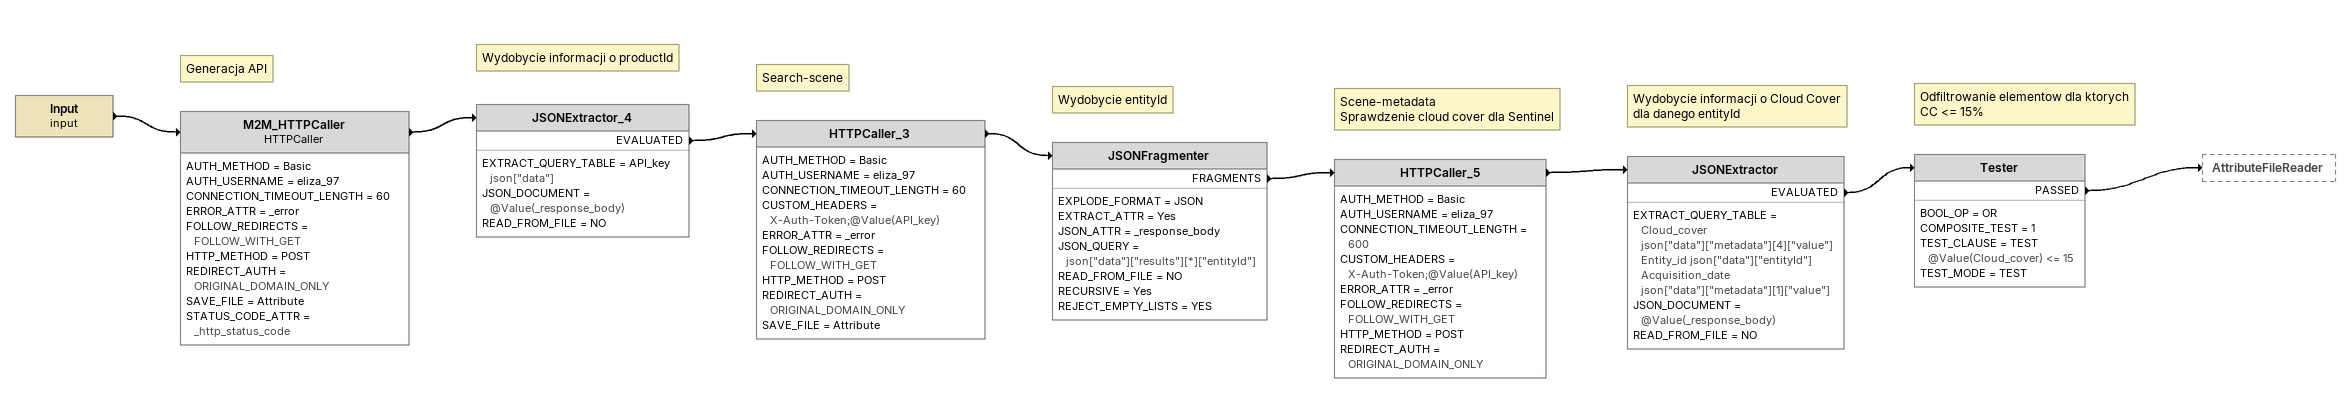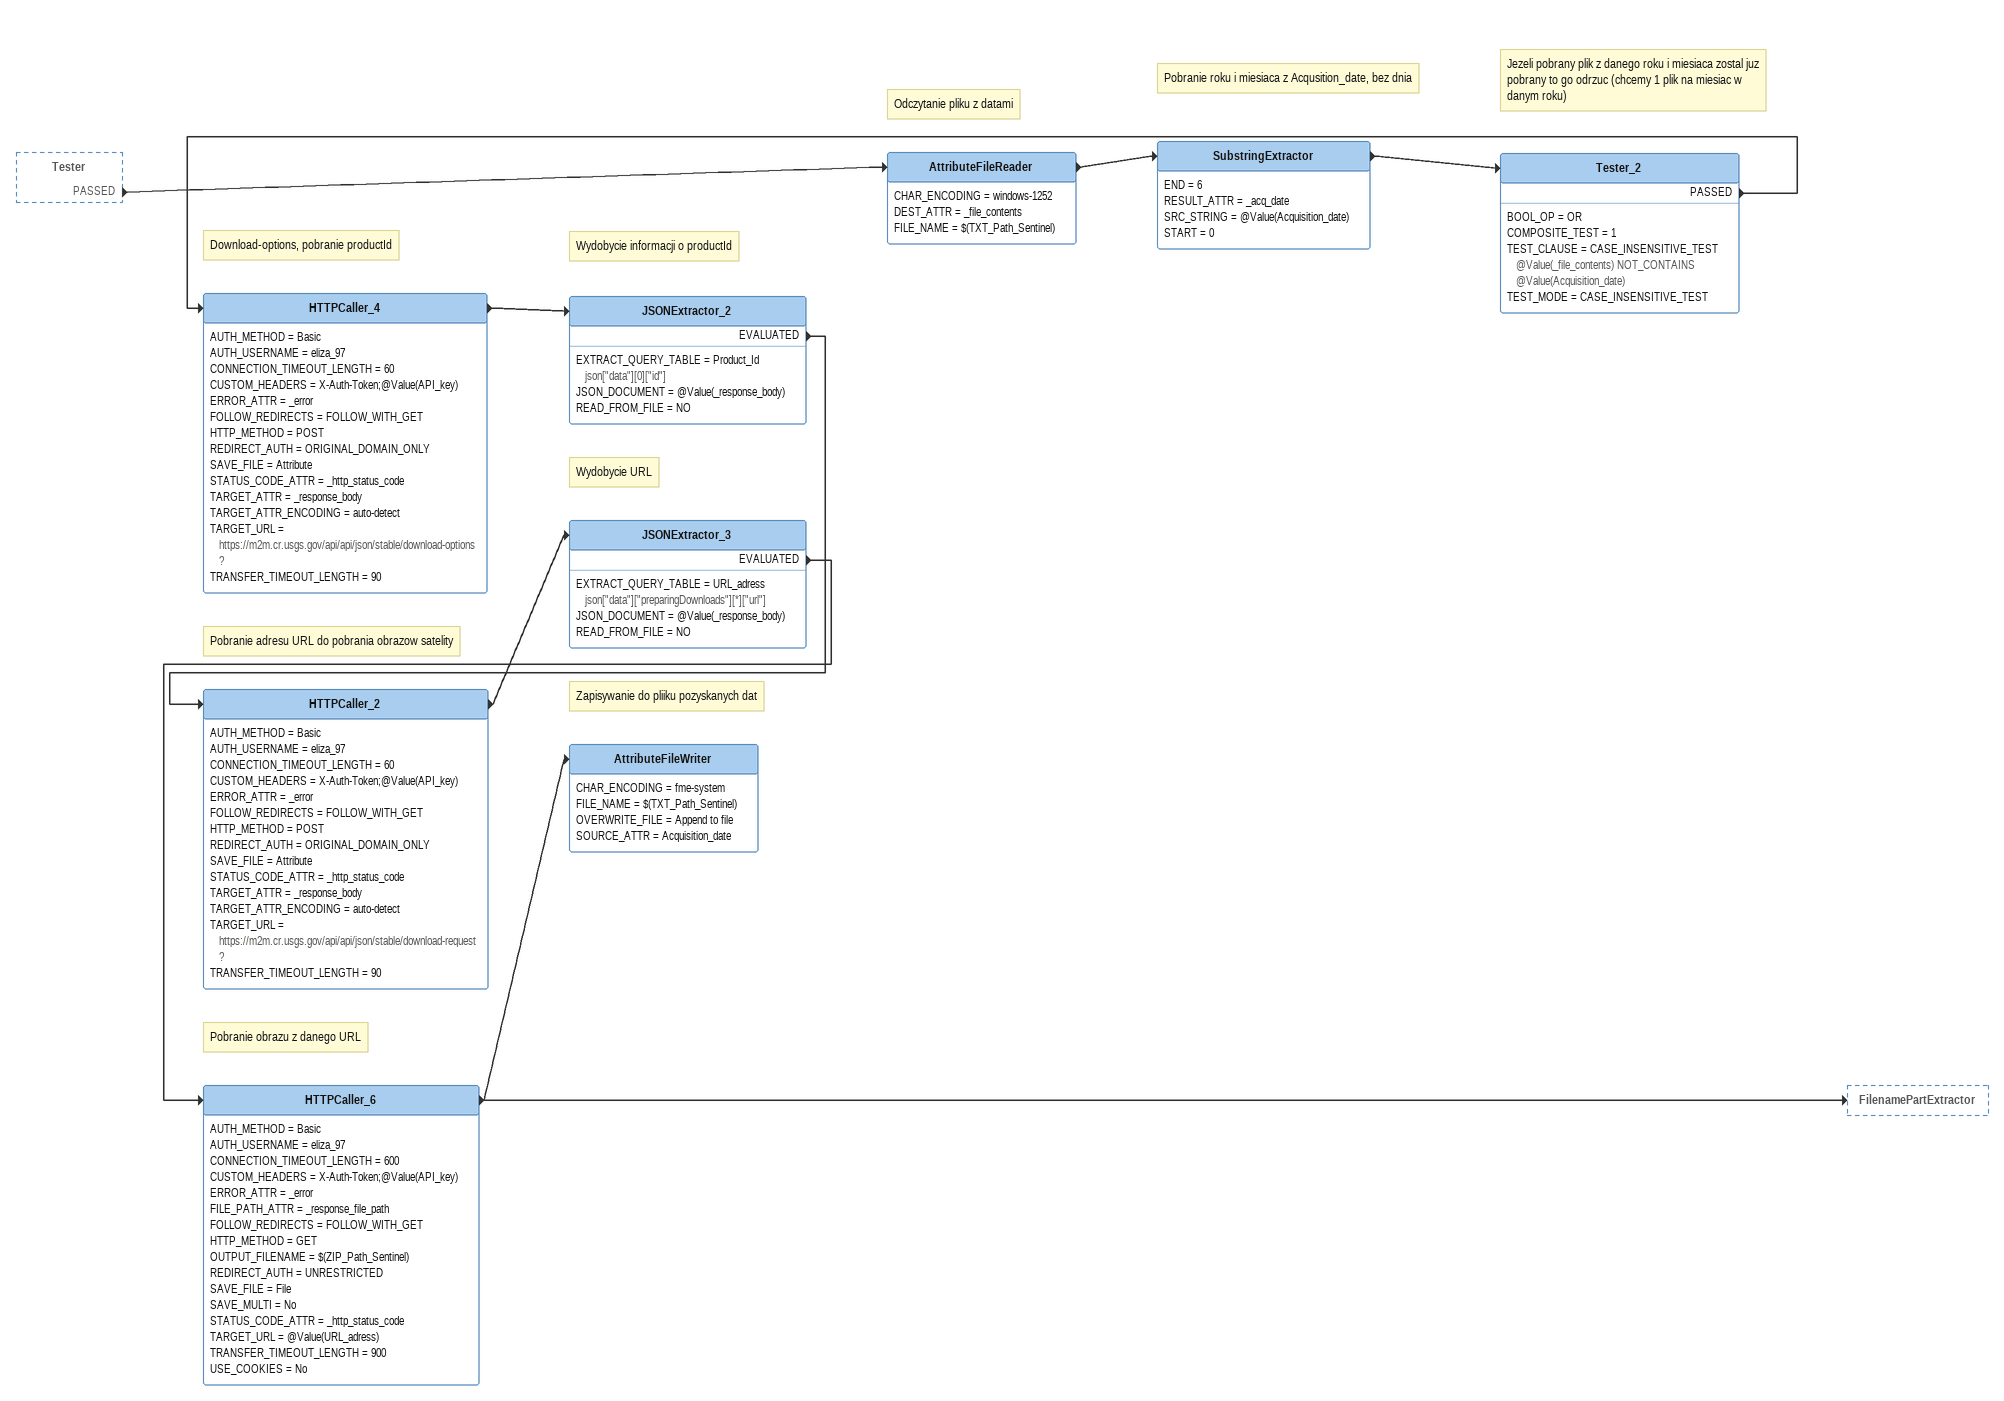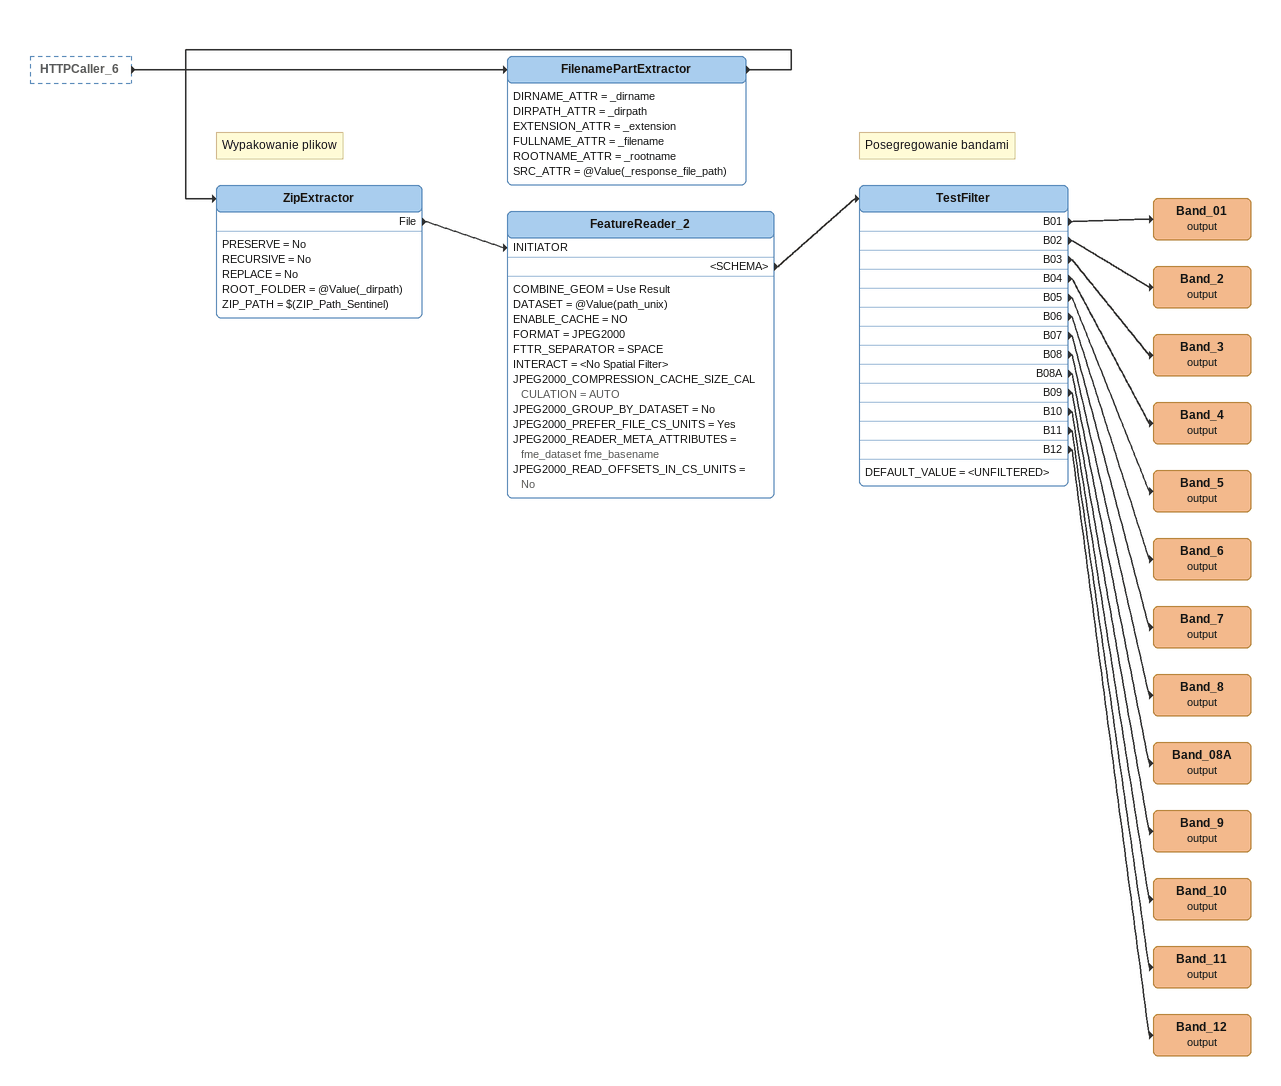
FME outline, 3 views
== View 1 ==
Input (input)
    -> M2M_HTTPCaller
Note: Generacja API
M2M_HTTPCaller: HTTPCaller
    AUTH_METHOD = Basic
    AUTH_USERNAME = eliza_97
    CONNECTION_TIMEOUT_LENGTH = 60
    ERROR_ATTR = _error
    FOLLOW_REDIRECTS = FOLLOW_WITH_GET
    HTTP_METHOD = POST
    REDIRECT_AUTH = ORIGINAL_DOMAIN_ONLY
    SAVE_FILE = Attribute
    STATUS_CODE_ATTR = _http_status_code
    -> JSONExtractor_4
Note: Wydobycie informacji o productId
JSONExtractor_4
    EXTRACT_QUERY_TABLE = API_key json["data"]
    JSON_DOCUMENT = @Value(_response_body)
    READ_FROM_FILE = NO
    EVALUATED -> HTTPCaller_3
Note: Search-scene
HTTPCaller_3
    AUTH_METHOD = Basic
    AUTH_USERNAME = eliza_97
    CONNECTION_TIMEOUT_LENGTH = 60
    CUSTOM_HEADERS = X-Auth-Token;@Value(API_key)
    ERROR_ATTR = _error
    FOLLOW_REDIRECTS = FOLLOW_WITH_GET
    HTTP_METHOD = POST
    REDIRECT_AUTH = ORIGINAL_DOMAIN_ONLY
    SAVE_FILE = Attribute
    -> JSONFragmenter
Note: Wydobycie entityId
JSONFragmenter
    EXPLODE_FORMAT = JSON
    EXTRACT_ATTR = Yes
    JSON_ATTR = _response_body
    JSON_QUERY = json["data"]["results"][*]["entityId"]
    READ_FROM_FILE = NO
    RECURSIVE = Yes
    REJECT_EMPTY_LISTS = YES
    FRAGMENTS -> HTTPCaller_5
Note: Scene-metadata / Sprawdzenie cloud cover dla Sentinel
HTTPCaller_5
    AUTH_METHOD = Basic
    AUTH_USERNAME = eliza_97
    CONNECTION_TIMEOUT_LENGTH = 600
    CUSTOM_HEADERS = X-Auth-Token;@Value(API_key)
    ERROR_ATTR = _error
    FOLLOW_REDIRECTS = FOLLOW_WITH_GET
    HTTP_METHOD = POST
    REDIRECT_AUTH = ORIGINAL_DOMAIN_ONLY
    -> JSONExtractor
Note: Wydobycie informacji o Cloud Cover dla danego entityId
JSONExtractor
    EXTRACT_QUERY_TABLE = Cloud_cover json["data"]["metadata"][4]["value"] Entity_id json["data"]["entityId"] Acquisition_date json["data"]["metadata"][1]["value"]
    JSON_DOCUMENT = @Value(_response_body)
    READ_FROM_FILE = NO
    EVALUATED -> Tester
Note: Odfiltrowanie elementow dla ktorych CC <= 15%
Tester
    BOOL_OP = OR
    COMPOSITE_TEST = 1
    TEST_CLAUSE = TEST @Value(Cloud_cover) <= 15
    TEST_MODE = TEST
    PASSED -> AttributeFileReader

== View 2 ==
Tester [outside]
    PASSED -> AttributeFileReader
Note: Odczytanie pliku z datami
AttributeFileReader
    CHAR_ENCODING = windows-1252
    DEST_ATTR = _file_contents
    FILE_NAME = $(TXT_Path_Sentinel)
    -> SubstringExtractor
Note: Pobranie roku i miesiaca z Acqusition_date, bez dnia
SubstringExtractor
    END = 6
    RESULT_ATTR = _acq_date
    SRC_STRING = @Value(Acquisition_date)
    START = 0
    -> Tester_2
Note: Jezeli pobrany plik z danego roku i miesiaca zostal juz pobrany to go odrzuc (chcemy 1 plik na miesiac w danym roku)
Tester_2
    BOOL_OP = OR
    COMPOSITE_TEST = 1
    TEST_CLAUSE = CASE_INSENSITIVE_TEST @Value(_file_contents) NOT_CONTAINS @Value(Acquisition_date)
    TEST_MODE = CASE_INSENSITIVE_TEST
    PASSED -> HTTPCaller_4
Note: Download-options, pobranie productId
HTTPCaller_4
    AUTH_METHOD = Basic
    AUTH_USERNAME = eliza_97
    CONNECTION_TIMEOUT_LENGTH = 60
    CUSTOM_HEADERS = X-Auth-Token;@Value(API_key)
    ERROR_ATTR = _error
    FOLLOW_REDIRECTS = FOLLOW_WITH_GET
    HTTP_METHOD = POST
    REDIRECT_AUTH = ORIGINAL_DOMAIN_ONLY
    SAVE_FILE = Attribute
    STATUS_CODE_ATTR = _http_status_code
    TARGET_ATTR = _response_body
    TARGET_ATTR_ENCODING = auto-detect
    TARGET_URL = https://m2m.cr.usgs.gov/api/api/json/stable/download-options?
    TRANSFER_TIMEOUT_LENGTH = 90
    -> JSONExtractor_2
Note: Wydobycie informacji o productId
JSONExtractor_2
    EXTRACT_QUERY_TABLE = Product_Id json["data"][0]["id"]
    JSON_DOCUMENT = @Value(_response_body)
    READ_FROM_FILE = NO
    EVALUATED -> HTTPCaller_2
Note: Pobranie adresu URL do pobrania obrazow satelity
HTTPCaller_2
    AUTH_METHOD = Basic
    AUTH_USERNAME = eliza_97
    CONNECTION_TIMEOUT_LENGTH = 60
    CUSTOM_HEADERS = X-Auth-Token;@Value(API_key)
    ERROR_ATTR = _error
    FOLLOW_REDIRECTS = FOLLOW_WITH_GET
    HTTP_METHOD = POST
    REDIRECT_AUTH = ORIGINAL_DOMAIN_ONLY
    SAVE_FILE = Attribute
    STATUS_CODE_ATTR = _http_status_code
    TARGET_ATTR = _response_body
    TARGET_ATTR_ENCODING = auto-detect
    TARGET_URL = https://m2m.cr.usgs.gov/api/api/json/stable/download-request?
    TRANSFER_TIMEOUT_LENGTH = 90
    -> JSONExtractor_3
Note: Wydobycie URL
JSONExtractor_3
    EXTRACT_QUERY_TABLE = URL_adress json["data"]["preparingDownloads"][*]["url"]
    JSON_DOCUMENT = @Value(_response_body)
    READ_FROM_FILE = NO
    EVALUATED -> HTTPCaller_6
Note: Pobranie obrazu z danego URL
HTTPCaller_6
    AUTH_METHOD = Basic
    AUTH_USERNAME = eliza_97
    CONNECTION_TIMEOUT_LENGTH = 600
    CUSTOM_HEADERS = X-Auth-Token;@Value(API_key)
    ERROR_ATTR = _error
    FILE_PATH_ATTR = _response_file_path
    FOLLOW_REDIRECTS = FOLLOW_WITH_GET
    HTTP_METHOD = GET
    OUTPUT_FILENAME = $(ZIP_Path_Sentinel)
    REDIRECT_AUTH = UNRESTRICTED
    SAVE_FILE = File
    SAVE_MULTI = No
    STATUS_CODE_ATTR = _http_status_code
    TARGET_URL = @Value(URL_adress)
    TRANSFER_TIMEOUT_LENGTH = 900
    USE_COOKIES = No
    -> FilenamePartExtractor
    -> AttributeFileWriter
Note: Zapisywanie do pliiku pozyskanych dat
AttributeFileWriter
    CHAR_ENCODING = fme-system
    FILE_NAME = $(TXT_Path_Sentinel)
    OVERWRITE_FILE = Append to file
    SOURCE_ATTR = Acquisition_date

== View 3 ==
HTTPCaller_6 [outside]
    -> FilenamePartExtractor
FilenamePartExtractor
    DIRNAME_ATTR = _dirname
    DIRPATH_ATTR = _dirpath
    EXTENSION_ATTR = _extension
    FULLNAME_ATTR = _filename
    ROOTNAME_ATTR = _rootname
    SRC_ATTR = @Value(_response_file_path)
    -> ZipExtractor
Note: Wypakowanie plikow
ZipExtractor
    PRESERVE = No
    RECURSIVE = No
    REPLACE = No
    ROOT_FOLDER = @Value(_dirpath)
    ZIP_PATH = $(ZIP_Path_Sentinel)
    File -> FeatureReader_2 [INITIATOR]
FeatureReader_2
    COMBINE_GEOM = Use Result
    DATASET = @Value(path_unix)
    ENABLE_CACHE = NO
    FORMAT = JPEG2000
    FTTR_SEPARATOR = SPACE
    INTERACT = <No Spatial Filter>
    JPEG2000_COMPRESSION_CACHE_SIZE_CALCULATION = AUTO
    JPEG2000_GROUP_BY_DATASET = No
    JPEG2000_PREFER_FILE_CS_UNITS = Yes
    JPEG2000_READER_META_ATTRIBUTES = fme_dataset fme_basename
    JPEG2000_READ_OFFSETS_IN_CS_UNITS = No
    <SCHEMA> -> TestFilter
Note: Posegregowanie bandami
TestFilter
    DEFAULT_VALUE = <UNFILTERED>
    B01 -> Band_01 (output)
    B02 -> Band_2 (output)
    B03 -> Band_3 (output)
    B04 -> Band_4 (output)
    B05 -> Band_5 (output)
    B06 -> Band_6 (output)
    B07 -> Band_7 (output)
    B08 -> Band_8 (output)
    B08A -> Band_08A (output)
    B09 -> Band_9 (output)
    B10 -> Band_10 (output)
    B11 -> Band_11 (output)
    B12 -> Band_12 (output)
Band_01 (output)
Band_2 (output)
Band_3 (output)
Band_4 (output)
Band_5 (output)
Band_6 (output)
Band_7 (output)
Band_8 (output)
Band_08A (output)
Band_9 (output)
Band_10 (output)
Band_11 (output)
Band_12 (output)
